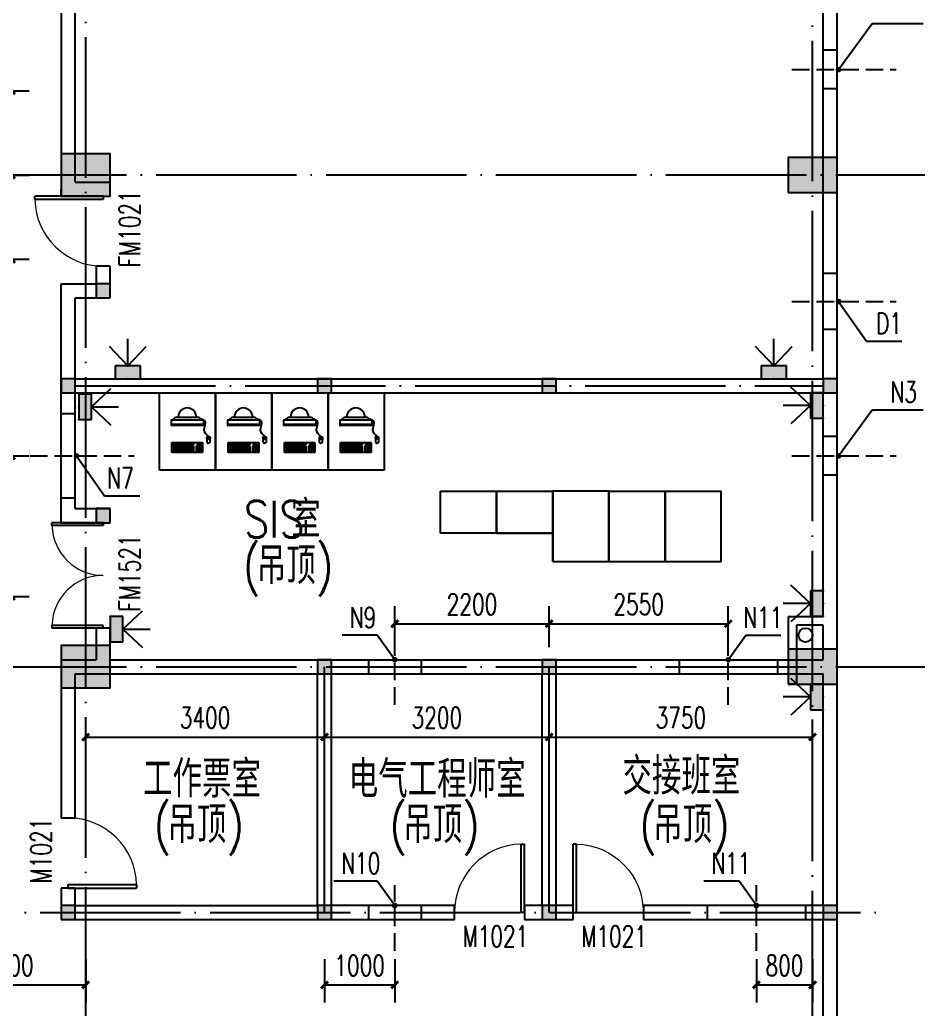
# Model space of a CAD drawing. Extents: x -93062 to 326984, y -142534 to 91021.
# Drawn here: x 37679 to 50473, y 41996 to 56082 of the extents above; entities that cross this region are included whole.
import ezdxf

# ---------------------------------------------------------------- set-up
doc = ezdxf.new("R2010")
doc.units = 0
doc.header["$LTSCALE"] = 1000
doc.header["$MEASUREMENT"] = 0
doc.linetypes.add('DASH', pattern=[0.35, 0.25, -0.1])
doc.linetypes.add('DOTE', pattern=[2.42, 2, -0.2, 0.02, -0.2])
doc.layers.get('0').update_dxf_attribs({"color": 8})
doc.layers.get('Defpoints').update_dxf_attribs({"color": 8})
for name, color, linetype in [('-人员定位', 6, 'Continuous'), ('CENTRE LINE', 8, 'DOTE'), ('COLUMN', 8, 'Continuous'), ('DOTE', 8, 'DOTE'), ('EQUIPMENT', 8, 'Continuous'), ('GROUND', 8, 'Continuous'), ('HOLE', 8, 'Continuous'), ('PUB_DIM', 8, 'Continuous'), ('PUB_HATCH', 8, 'Continuous'), ('PUB_TEXT', 8, 'Continuous'), ('TEXT', 8, 'Continuous'), ('WALL', 8, 'Continuous'), ('WINDOW', 8, 'Continuous'), ('WINDOW_TEXT', 8, 'Continuous')]:
    doc.layers.add(name, color=color, linetype=linetype)
doc.styles.add('_TCH_DIM', font='SIMPLEX', dxfattribs={"bigfont": 'GBCBIG'})
doc.styles.add('_TCH_DIM_T3', font='SIMPLEX', dxfattribs={"width": 0.705882, "bigfont": 'GBCBIG'})
doc.styles.add('_TCH_WINDOW', font='SIMPLEX', dxfattribs={"bigfont": 'GBCBIG'})
doc.styles.add('HZTXT', font='geditxt.shx', dxfattribs={"width": 0.8, "bigfont": 'hztxt1.shx'})
doc.dimstyles.new('_TCH_ARCH&&100', dxfattribs={"dimtxt": 297.5, "dimasz": 100, "dimexe": 250, "dimexo": 300, "dimgap": 126.25, "dimtad": 1, "dimdec": 0, "dimzin": 0, "dimdsep": 46, "dimtxsty": '_TCH_DIM_T3', "dimblk": 'ARCHTICK', "dimcen": 0.09, "dimazin": 2, "dimtfac": 1, "dimtdec": 0, "dimtix": 1, "dimtmove": 2, "dimatfit": 3, "dimfxl": 1, "dimtolj": 1, "dimtzin": 0, "dimarcsym": 0})

# ---------------------------------------------------------------- blocks, each defined once
blk = doc.blocks.new('_FZH')
blk.add_lwpolyline([(-0.5, -0.5), (0.5, -0.5), (0.5, 0.5), (-0.5, 0.5)], close=True)
at = {"layer": 'PUB_HATCH'}
blk.add_solid([(-0.5, -0.5), (0.5, -0.5), (-0.5, 0.5), (0.5, 0.5)], dxfattribs=at)
blk = doc.blocks.new('DSADa')
at = {"layer": 'COLUMN'}
for p, xscale, yscale, zscale, rotation in [((12750, -27500), 700.0000000001892, 599.9984741202788, 599.9984741202788, 3.632825922247011e-11), ((23100, -27500), 699.9999999997672, 499.9999999998399, 499.9999999998399, 3.811489492195883e-11), ((12750, -34500), 700.0000000001892, 599.9984741202788, 599.9984741202788, 3.632825922247011e-11), ((23100, -34500), 699.9999999997672, 499.9999999998399, 499.9999999998399, 3.811489492195883e-11)]:
    blk.add_blockref('_FZH', p, dxfattribs=dict(at, xscale=xscale, yscale=yscale, zscale=zscale, rotation=rotation))
blk = doc.blocks.new('A$C13BA4C21')
at = {"layer": 'EQUIPMENT', "ltscale": 100}
for p, q in [((-9300, 2800), (-9300, 3900)), ((-9300, 3900), (-8500, 3900)), ((-9300, 2800), (-9300, 3900)), ((-9300, 3900), (-8500, 3900)), ((-8500, 3900), (-8500, 2800)), ((-8500, 2800), (-8500, 3900)), ((-8500, 3900), (-7700, 3900)), ((-8500, 3900), (-8500, 2800)), ((-8500, 2800), (-8500, 3900)), ((-8500, 3900), (-7700, 3900)), ((-7700, 2800), (-7700, 3900)), ((-7700, 3900), (-6900, 3900)), ((-7700, 3900), (-7700, 2800)), ((-7700, 2800), (-7700, 3900)), ((-7700, 3900), (-6900, 3900)), ((-7700, 3900), (-7700, 2800)), ((-6900, 2800), (-6900, 3900)), ((-6900, 3900), (-6100, 3900)), ((-6900, 3900), (-6900, 2800)), ((-6900, 2800), (-6900, 3900)), ((-6900, 3900), (-6100, 3900)), ((-6900, 3900), (-6900, 2800)), ((-6100, 3900), (-6100, 2800)), ((-6100, 3900), (-6100, 2800)), ((-8500, 2800), (-9300, 2800)), ((-8500, 2800), (-9300, 2800)), ((-7700, 2800), (-8500, 2800)), ((-7700, 2800), (-8500, 2800)), ((-6900, 2800), (-7700, 2800)), ((-6900, 2800), (-7700, 2800)), ((-6100, 2800), (-6900, 2800)), ((-6100, 2800), (-6900, 2800))]:
    blk.add_line(p, q, dxfattribs=at)
at = {"layer": 'EQUIPMENT'}
for p, q in [((-9052, 3554), (-8755, 3554)), ((-8252, 3554), (-7955, 3554)), ((-7452, 3554), (-7155, 3554)), ((-6652, 3554), (-6355, 3554)), ((-9133, 3508), (-9133, 3440)), ((-9133, 3452), (-8674, 3452)), ((-9128, 3513), (-8679, 3513)), ((-8679, 3435), (-9128, 3435)), ((-8674, 3508), (-8674, 3440)), ((-8333, 3508), (-8333, 3440)), ((-8333, 3452), (-7874, 3452)), ((-8328, 3513), (-7879, 3513)), ((-7879, 3435), (-8328, 3435)), ((-7874, 3508), (-7874, 3440)), ((-7533, 3508), (-7533, 3440)), ((-7533, 3452), (-7074, 3452)), ((-7528, 3513), (-7079, 3513)), ((-7079, 3435), (-7528, 3435)), ((-7074, 3508), (-7074, 3440)), ((-6733, 3508), (-6733, 3440)), ((-6733, 3452), (-6274, 3452)), ((-6728, 3513), (-6279, 3513)), ((-6279, 3435), (-6728, 3435)), ((-6274, 3508), (-6274, 3440)), ((-8604, 3270), (-8604, 3279)), ((-8604, 3243), (-8604, 3253)), ((-8603, 3270), (-8603, 3279)), ((-8603, 3243), (-8603, 3253)), ((-7804, 3270), (-7804, 3279)), ((-7804, 3243), (-7804, 3253)), ((-7803, 3270), (-7803, 3279)), ((-7803, 3243), (-7803, 3253)), ((-7004, 3270), (-7004, 3279)), ((-7004, 3243), (-7004, 3253)), ((-7003, 3270), (-7003, 3279)), ((-7003, 3243), (-7003, 3253)), ((-6204, 3270), (-6204, 3279)), ((-6204, 3243), (-6204, 3253)), ((-6203, 3270), (-6203, 3279)), ((-6203, 3243), (-6203, 3253)), ((-9122, 3192), (-8687, 3192)), ((-9122, 3049), (-9122, 3192)), ((-9108, 3158), (-9108, 3176)), ((-9108, 3176), (-9085, 3176)), ((-9085, 3158), (-9108, 3158)), ((-9108, 3144), (-8815, 3144)), ((-9108, 3056), (-9108, 3144)), ((-8815, 3127), (-9108, 3127)), ((-8837, 3109), (-9108, 3109)), ((-9085, 3176), (-9085, 3158)), ((-9085, 3144), (-9085, 3056)), ((-9063, 3176), (-9063, 3158)), ((-9063, 3176), (-8815, 3176)), ((-8815, 3158), (-9063, 3158)), ((-9063, 3144), (-9063, 3056)), ((-9040, 3176), (-9040, 3158)), ((-9040, 3144), (-9040, 3056)), ((-9018, 3176), (-9018, 3158)), ((-9018, 3144), (-9018, 3056)), ((-8995, 3176), (-8995, 3158)), ((-8995, 3144), (-8995, 3073)), ((-8973, 3176), (-8973, 3158)), ((-8973, 3144), (-8973, 3073)), ((-8950, 3176), (-8950, 3158)), ((-8950, 3144), (-8950, 3073)), ((-8928, 3176), (-8928, 3158)), ((-8928, 3144), (-8928, 3073)), ((-8905, 3176), (-8905, 3158)), ((-8905, 3144), (-8905, 3056)), ((-8882, 3176), (-8882, 3158)), ((-8882, 3144), (-8882, 3056)), ((-8815, 3158), (-8870, 3158)), ((-8860, 3176), (-8860, 3158)), ((-8860, 3144), (-8860, 3056)), ((-8837, 3176), (-8837, 3158)), ((-8837, 3144), (-8837, 3109)), ((-8815, 3176), (-8815, 3158)), ((-8815, 3176), (-8815, 3158)), ((-8815, 3144), (-8815, 3056)), ((-8815, 3144), (-8815, 3056)), ((-8815, 3144), (-8815, 3056)), ((-8777, 3144), (-8687, 3144)), ((-8777, 3144), (-8777, 3056)), ((-8777, 3144), (-8687, 3144)), ((-8687, 3127), (-8777, 3127)), ((-8687, 3109), (-8777, 3109)), ((-8755, 3144), (-8755, 3056)), ((-8732, 3144), (-8732, 3056)), ((-8710, 3144), (-8710, 3056)), ((-8687, 3192), (-8687, 3049)), ((-8687, 3144), (-8687, 3056)), ((-8687, 3144), (-8687, 3056)), ((-8322, 3192), (-7887, 3192)), ((-8322, 3049), (-8322, 3192)), ((-8308, 3158), (-8308, 3176)), ((-8308, 3176), (-8285, 3176)), ((-8285, 3158), (-8308, 3158)), ((-8308, 3144), (-8015, 3144)), ((-8308, 3056), (-8308, 3144)), ((-8015, 3127), (-8308, 3127)), ((-8037, 3109), (-8308, 3109)), ((-8285, 3176), (-8285, 3158)), ((-8285, 3144), (-8285, 3056)), ((-8263, 3176), (-8263, 3158)), ((-8263, 3176), (-8015, 3176)), ((-8015, 3158), (-8263, 3158)), ((-8263, 3144), (-8263, 3056)), ((-8240, 3176), (-8240, 3158)), ((-8240, 3144), (-8240, 3056)), ((-8218, 3176), (-8218, 3158)), ((-8218, 3144), (-8218, 3056)), ((-8195, 3176), (-8195, 3158)), ((-8195, 3144), (-8195, 3073)), ((-8173, 3176), (-8173, 3158)), ((-8173, 3144), (-8173, 3073)), ((-8150, 3176), (-8150, 3158)), ((-8150, 3144), (-8150, 3073)), ((-8128, 3176), (-8128, 3158)), ((-8128, 3144), (-8128, 3073)), ((-8105, 3176), (-8105, 3158)), ((-8105, 3144), (-8105, 3056)), ((-8082, 3176), (-8082, 3158)), ((-8082, 3144), (-8082, 3056)), ((-8015, 3158), (-8070, 3158)), ((-8060, 3176), (-8060, 3158)), ((-8060, 3144), (-8060, 3056)), ((-8037, 3176), (-8037, 3158)), ((-8037, 3144), (-8037, 3109)), ((-8015, 3176), (-8015, 3158)), ((-8015, 3176), (-8015, 3158)), ((-8015, 3144), (-8015, 3056)), ((-8015, 3144), (-8015, 3056)), ((-8015, 3144), (-8015, 3056)), ((-7977, 3144), (-7887, 3144)), ((-7977, 3144), (-7977, 3056)), ((-7977, 3144), (-7887, 3144)), ((-7887, 3127), (-7977, 3127)), ((-7887, 3109), (-7977, 3109)), ((-7955, 3144), (-7955, 3056)), ((-7932, 3144), (-7932, 3056)), ((-7910, 3144), (-7910, 3056)), ((-7887, 3192), (-7887, 3049)), ((-7887, 3144), (-7887, 3056)), ((-7887, 3144), (-7887, 3056)), ((-7522, 3192), (-7087, 3192)), ((-7522, 3049), (-7522, 3192)), ((-7508, 3158), (-7508, 3176)), ((-7508, 3176), (-7485, 3176)), ((-7485, 3158), (-7508, 3158)), ((-7508, 3144), (-7215, 3144)), ((-7508, 3056), (-7508, 3144)), ((-7215, 3127), (-7508, 3127)), ((-7237, 3109), (-7508, 3109)), ((-7485, 3176), (-7485, 3158)), ((-7485, 3144), (-7485, 3056)), ((-7463, 3176), (-7463, 3158)), ((-7463, 3176), (-7215, 3176)), ((-7215, 3158), (-7463, 3158)), ((-7463, 3144), (-7463, 3056)), ((-7440, 3176), (-7440, 3158)), ((-7440, 3144), (-7440, 3056)), ((-7418, 3176), (-7418, 3158)), ((-7418, 3144), (-7418, 3056)), ((-7395, 3176), (-7395, 3158)), ((-7395, 3144), (-7395, 3073)), ((-7373, 3176), (-7373, 3158)), ((-7373, 3144), (-7373, 3073)), ((-7350, 3176), (-7350, 3158)), ((-7350, 3144), (-7350, 3073)), ((-7328, 3176), (-7328, 3158)), ((-7328, 3144), (-7328, 3073)), ((-7305, 3176), (-7305, 3158)), ((-7305, 3144), (-7305, 3056)), ((-7282, 3176), (-7282, 3158)), ((-7282, 3144), (-7282, 3056)), ((-7215, 3158), (-7270, 3158)), ((-7260, 3176), (-7260, 3158)), ((-7260, 3144), (-7260, 3056)), ((-7237, 3176), (-7237, 3158)), ((-7237, 3144), (-7237, 3109)), ((-7215, 3176), (-7215, 3158)), ((-7215, 3176), (-7215, 3158)), ((-7215, 3144), (-7215, 3056)), ((-7215, 3144), (-7215, 3056)), ((-7215, 3144), (-7215, 3056)), ((-7177, 3144), (-7087, 3144)), ((-7177, 3144), (-7177, 3056)), ((-7177, 3144), (-7087, 3144)), ((-7087, 3127), (-7177, 3127)), ((-7087, 3109), (-7177, 3109)), ((-7155, 3144), (-7155, 3056)), ((-7132, 3144), (-7132, 3056)), ((-7110, 3144), (-7110, 3056)), ((-7087, 3192), (-7087, 3049)), ((-7087, 3144), (-7087, 3056)), ((-7087, 3144), (-7087, 3056)), ((-6722, 3192), (-6287, 3192)), ((-6722, 3049), (-6722, 3192)), ((-6708, 3158), (-6708, 3176)), ((-6708, 3176), (-6685, 3176)), ((-6685, 3158), (-6708, 3158)), ((-6708, 3144), (-6415, 3144)), ((-6708, 3056), (-6708, 3144)), ((-6415, 3127), (-6708, 3127)), ((-6437, 3109), (-6708, 3109)), ((-6685, 3176), (-6685, 3158)), ((-6685, 3144), (-6685, 3056)), ((-6663, 3176), (-6663, 3158)), ((-6663, 3176), (-6415, 3176)), ((-6415, 3158), (-6663, 3158)), ((-6663, 3144), (-6663, 3056)), ((-6640, 3176), (-6640, 3158)), ((-6640, 3144), (-6640, 3056)), ((-6618, 3176), (-6618, 3158)), ((-6618, 3144), (-6618, 3056)), ((-6595, 3176), (-6595, 3158)), ((-6595, 3144), (-6595, 3073)), ((-6573, 3176), (-6573, 3158)), ((-6573, 3144), (-6573, 3073)), ((-6550, 3176), (-6550, 3158)), ((-6550, 3144), (-6550, 3073)), ((-6528, 3176), (-6528, 3158)), ((-6528, 3144), (-6528, 3073)), ((-6505, 3176), (-6505, 3158)), ((-6505, 3144), (-6505, 3056)), ((-6482, 3176), (-6482, 3158)), ((-6482, 3144), (-6482, 3056)), ((-6415, 3158), (-6470, 3158)), ((-6460, 3176), (-6460, 3158)), ((-6460, 3144), (-6460, 3056)), ((-6437, 3176), (-6437, 3158)), ((-6437, 3144), (-6437, 3109)), ((-6415, 3176), (-6415, 3158)), ((-6415, 3176), (-6415, 3158)), ((-6415, 3144), (-6415, 3056)), ((-6415, 3144), (-6415, 3056)), ((-6415, 3144), (-6415, 3056)), ((-6377, 3144), (-6287, 3144)), ((-6377, 3144), (-6377, 3056)), ((-6377, 3144), (-6287, 3144)), ((-6287, 3127), (-6377, 3127)), ((-6287, 3109), (-6377, 3109)), ((-6355, 3144), (-6355, 3056)), ((-6332, 3144), (-6332, 3056)), ((-6310, 3144), (-6310, 3056)), ((-6287, 3192), (-6287, 3049)), ((-6287, 3144), (-6287, 3056)), ((-6287, 3144), (-6287, 3056)), ((-8687, 3049), (-9122, 3049)), ((-8815, 3091), (-9108, 3091)), ((-8815, 3073), (-9108, 3073)), ((-8815, 3056), (-9108, 3056)), ((-8837, 3091), (-8837, 3056)), ((-8687, 3091), (-8777, 3091)), ((-8687, 3073), (-8777, 3073)), ((-8687, 3056), (-8777, 3056)), ((-7887, 3049), (-8322, 3049)), ((-8015, 3091), (-8308, 3091)), ((-8015, 3073), (-8308, 3073)), ((-8015, 3056), (-8308, 3056)), ((-8037, 3091), (-8037, 3056)), ((-7887, 3091), (-7977, 3091)), ((-7887, 3073), (-7977, 3073)), ((-7887, 3056), (-7977, 3056)), ((-7087, 3049), (-7522, 3049)), ((-7215, 3091), (-7508, 3091)), ((-7215, 3073), (-7508, 3073)), ((-7215, 3056), (-7508, 3056)), ((-7237, 3091), (-7237, 3056)), ((-7087, 3091), (-7177, 3091)), ((-7087, 3073), (-7177, 3073)), ((-7087, 3056), (-7177, 3056)), ((-6287, 3049), (-6722, 3049)), ((-6415, 3091), (-6708, 3091)), ((-6415, 3073), (-6708, 3073)), ((-6415, 3056), (-6708, 3056)), ((-6437, 3091), (-6437, 3056)), ((-6287, 3091), (-6377, 3091)), ((-6287, 3073), (-6377, 3073)), ((-6287, 3056), (-6377, 3056)), ((-5300, 1900), (-5300, 2500)), ((-5300, 2500), (-4500, 2500)), ((-4500, 2500), (-4500, 1900)), ((-4500, 1900), (-4500, 2500)), ((-4500, 2500), (-3700, 2500)), ((-2900, 2500), (-3700, 2500)), ((-3700, 2500), (-3700, 1500)), ((-3700, 1500), (-3700, 2500)), ((-3700, 2500), (-3700, 1900)), ((-2900, 2500), (-2900, 1500)), ((-2900, 1500), (-2900, 2500)), ((-2900, 1500), (-2900, 2500)), ((-2900, 2500), (-1300, 2500)), ((-2100, 2500), (-2100, 1500)), ((-2100, 1500), (-2100, 2500)), ((-2100, 1500), (-2100, 2500)), ((-1300, 1500), (-1300, 2500)), ((-4500, 1900), (-5300, 1900)), ((-4500, 1900), (-3700, 1900)), ((-3700, 1900), (-4500, 1900)), ((-3700, 1500), (-2900, 1500)), ((-2900, 1500), (-2100, 1500)), ((-2100, 1500), (-1300, 1500))]:
    blk.add_line(p, q, dxfattribs=at)
for centre in [(-8757, 3166), (-8729, 3166), (-8701, 3166), (-7957, 3166), (-7929, 3166), (-7901, 3166), (-7157, 3166), (-7129, 3166), (-7101, 3166), (-6357, 3166), (-6329, 3166), (-6301, 3166)]:
    blk.add_circle(centre, 3.1, dxfattribs=at)
for centre, radius, start, end in [((-8904, 3554), 129, 0.0037, 180.0037), ((-8104, 3554), 129, 0.0037, 180.0037), ((-7304, 3554), 129, 0.0037, 180.0037), ((-6504, 3554), 129, 0.0037, 180.0037), ((-9043, 3489), 65.7, 98.0752, 158.8803), ((-8764, 3489), 65.7, 21.1197, 81.9248), ((-8243, 3489), 65.7, 98.0752, 158.8803), ((-7964, 3489), 65.7, 21.1197, 81.9248), ((-7443, 3489), 65.7, 98.0752, 158.8803), ((-7164, 3489), 65.7, 21.1197, 81.9248), ((-6643, 3489), 65.7, 98.0752, 158.8803), ((-6364, 3489), 65.7, 21.1197, 81.9248), ((-9128, 3508), 5, 90, 180), ((-9128, 3440), 5, 180, 270.0037), ((-8679, 3508), 5, 0, 90), ((-8679, 3440), 5, 270.0037, 0), ((-8328, 3508), 5, 90, 180), ((-8328, 3440), 5, 180, 270.0037), ((-7879, 3508), 5, 0, 90), ((-7879, 3440), 5, 270.0037, 0), ((-7528, 3508), 5, 90, 180), ((-7528, 3440), 5, 180, 270.0037), ((-7079, 3508), 5, 0, 90), ((-7079, 3440), 5, 270.0037, 0), ((-6728, 3508), 5, 90, 180), ((-6728, 3440), 5, 180, 270.0037), ((-6279, 3508), 5, 0, 90), ((-6279, 3440), 5, 270.0037, 0)]:
    blk.add_arc(centre, radius, start, end, dxfattribs=at)
for centre, major_axis in [((-8604, 3262), (0, 8.48)), ((-8604, 3262), (0, 3.81)), ((-7804, 3262), (0, 8.48)), ((-7804, 3262), (0, 3.81)), ((-7004, 3262), (0, 8.48)), ((-7004, 3262), (0, 3.81)), ((-6204, 3262), (0, 8.48)), ((-6204, 3262), (0, 3.81))]:
    blk.add_ellipse(centre, major_axis=major_axis, ratio=0.331977, dxfattribs=at)
for points in [[(-8604, 3279), (-8663, 3369), (-8648, 3495), (-8709, 3524)], [(-7804, 3279), (-7863, 3369), (-7848, 3495), (-7909, 3524)], [(-7004, 3279), (-7063, 3369), (-7048, 3495), (-7109, 3524)], [(-6204, 3279), (-6263, 3369), (-6248, 3495), (-6309, 3524)], [(-8604, 3279), (-8622, 3273), (-8628, 3256), (-8624, 3230), (-8626, 3216), (-8624, 3198), (-8614, 3184), (-8604, 3181)], [(-8628, 3255), (-8616, 3247), (-8604, 3243)], [(-8628, 3252), (-8616, 3245), (-8604, 3241)], [(-8604, 3279), (-8585, 3273), (-8579, 3256), (-8583, 3230), (-8582, 3216), (-8583, 3198), (-8593, 3184), (-8604, 3181)], [(-8579, 3252), (-8592, 3245), (-8604, 3241)], [(-8579, 3255), (-8592, 3247), (-8603, 3243)], [(-7804, 3279), (-7822, 3273), (-7828, 3256), (-7824, 3230), (-7826, 3216), (-7824, 3198), (-7814, 3184), (-7804, 3181)], [(-7828, 3255), (-7816, 3247), (-7804, 3243)], [(-7828, 3252), (-7816, 3245), (-7804, 3241)], [(-7804, 3279), (-7785, 3273), (-7779, 3256), (-7783, 3230), (-7782, 3216), (-7783, 3198), (-7793, 3184), (-7804, 3181)], [(-7779, 3252), (-7792, 3245), (-7804, 3241)], [(-7779, 3255), (-7792, 3247), (-7803, 3243)], [(-7004, 3279), (-7022, 3273), (-7028, 3256), (-7024, 3230), (-7026, 3216), (-7024, 3198), (-7014, 3184), (-7004, 3181)], [(-7028, 3255), (-7016, 3247), (-7004, 3243)], [(-7028, 3252), (-7016, 3245), (-7004, 3241)], [(-7004, 3279), (-6985, 3273), (-6979, 3256), (-6983, 3230), (-6982, 3216), (-6983, 3198), (-6993, 3184), (-7004, 3181)], [(-6979, 3252), (-6992, 3245), (-7004, 3241)], [(-6979, 3255), (-6992, 3247), (-7003, 3243)], [(-6204, 3279), (-6222, 3273), (-6228, 3256), (-6224, 3230), (-6226, 3216), (-6224, 3198), (-6214, 3184), (-6204, 3181)], [(-6228, 3255), (-6216, 3247), (-6204, 3243)], [(-6228, 3252), (-6216, 3245), (-6204, 3241)], [(-6204, 3279), (-6185, 3273), (-6179, 3256), (-6183, 3230), (-6182, 3216), (-6183, 3198), (-6193, 3184), (-6204, 3181)], [(-6179, 3252), (-6192, 3245), (-6204, 3241)], [(-6179, 3255), (-6192, 3247), (-6203, 3243)]]:
    blk.add_spline(points, degree=3, dxfattribs=at)
blk = doc.blocks.new('A$C2CBA13EF')
at = {"layer": 'GROUND'}
blk.add_circle((23000, 450), 100, dxfattribs=at)
blk = doc.blocks.new('_ArchTick')
at = {"color": 0, "linetype": 'ByBlock', "const_width": 0.4}
blk.add_lwpolyline([(-0.5, -0.5), (0.5, 0.5)], dxfattribs=at)
blk = doc.blocks.new('*D398')
at = {"layer": 'Defpoints', "color": 0, "transparency": 16777216}
for p in [(48168, 43010), (48968, 43010), (48968, 42342)]:
    blk.add_point(p, dxfattribs=at)
at = {"layer": 'HOLE', "color": 0, "lineweight": -2, "transparency": 16777216}
for p, q in [((48168, 42710), (48168, 42092)), ((48968, 42710), (48968, 42092)), ((48168, 42342), (48968, 42342))]:
    blk.add_line(p, q, dxfattribs=at)
at = {"layer": 'HOLE', "color": 0, "lineweight": -2, "transparency": 16777216, "xscale": 100, "yscale": 100, "zscale": 100, "rotation": 180}
blk.add_blockref('_ArchTick', (48168, 42342), dxfattribs=at)
at = {"layer": 'HOLE', "color": 0, "lineweight": -2, "transparency": 16777216, "xscale": 100, "yscale": 100, "zscale": 100}
blk.add_blockref('_ArchTick', (48968, 42342), dxfattribs=at)
at = {"layer": 'HOLE', "color": 0, "transparency": 16777216, "insert": (48568, 42618), "char_height": 297.5, "attachment_point": 5, "style": '_TCH_DIM_T3'}
blk.add_mtext('\\A1;800', dxfattribs=at)
blk = doc.blocks.new('*D399')
at = {"layer": 'Defpoints', "color": 0, "transparency": 16777216}
for p in [(42018, 43010), (43018, 43010), (43018, 42342)]:
    blk.add_point(p, dxfattribs=at)
at = {"layer": 'HOLE', "color": 0, "lineweight": -2, "transparency": 16777216}
for p, q in [((42018, 42710), (42018, 42092)), ((43018, 42710), (43018, 42092)), ((42018, 42342), (43018, 42342))]:
    blk.add_line(p, q, dxfattribs=at)
at = {"layer": 'HOLE', "color": 0, "lineweight": -2, "transparency": 16777216, "xscale": 100, "yscale": 100, "zscale": 100, "rotation": 180}
blk.add_blockref('_ArchTick', (42018, 42342), dxfattribs=at)
at = {"layer": 'HOLE', "color": 0, "lineweight": -2, "transparency": 16777216, "xscale": 100, "yscale": 100, "zscale": 100}
blk.add_blockref('_ArchTick', (43018, 42342), dxfattribs=at)
at = {"layer": 'HOLE', "color": 0, "transparency": 16777216, "insert": (42518, 42618), "char_height": 297.5, "attachment_point": 5, "style": '_TCH_DIM_T3'}
blk.add_mtext('\\A1;1000', dxfattribs=at)
blk = doc.blocks.new('*D400')
at = {"layer": 'Defpoints', "color": 0, "transparency": 16777216}
for p in [(45218, 47484), (43018, 46849), (45218, 46849)]:
    blk.add_point(p, dxfattribs=at)
at = {"layer": 'HOLE', "color": 0, "lineweight": -2, "transparency": 16777216}
for p, q in [((43018, 47149), (43018, 47734)), ((45218, 47149), (45218, 47734)), ((43018, 47484), (45218, 47484))]:
    blk.add_line(p, q, dxfattribs=at)
at = {"layer": 'HOLE', "color": 0, "lineweight": -2, "transparency": 16777216, "xscale": 100, "yscale": 100, "zscale": 100, "rotation": 180}
blk.add_blockref('_ArchTick', (43018, 47484), dxfattribs=at)
at = {"layer": 'HOLE', "color": 0, "lineweight": -2, "transparency": 16777216, "xscale": 100, "yscale": 100, "zscale": 100}
blk.add_blockref('_ArchTick', (45218, 47484), dxfattribs=at)
at = {"layer": 'HOLE', "color": 0, "transparency": 16777216, "insert": (44118, 47760), "char_height": 297.5, "attachment_point": 5, "style": '_TCH_DIM_T3'}
blk.add_mtext('\\A1;2200', dxfattribs=at)
blk = doc.blocks.new('*D401')
at = {"layer": 'Defpoints', "color": 0, "transparency": 16777216}
for p in [(47768, 47484), (45218, 46849), (47768, 46849)]:
    blk.add_point(p, dxfattribs=at)
at = {"layer": 'HOLE', "color": 0, "lineweight": -2, "transparency": 16777216}
for p, q in [((45218, 47149), (45218, 47734)), ((47768, 47149), (47768, 47734)), ((45218, 47484), (47768, 47484))]:
    blk.add_line(p, q, dxfattribs=at)
at = {"layer": 'HOLE', "color": 0, "lineweight": -2, "transparency": 16777216, "xscale": 100, "yscale": 100, "zscale": 100, "rotation": 180}
blk.add_blockref('_ArchTick', (45218, 47484), dxfattribs=at)
at = {"layer": 'HOLE', "color": 0, "lineweight": -2, "transparency": 16777216, "xscale": 100, "yscale": 100, "zscale": 100}
blk.add_blockref('_ArchTick', (47768, 47484), dxfattribs=at)
at = {"layer": 'HOLE', "color": 0, "transparency": 16777216, "insert": (46493, 47760), "char_height": 297.5, "attachment_point": 5, "style": '_TCH_DIM_T3'}
blk.add_mtext('\\A1;2550', dxfattribs=at)
blk = doc.blocks.new('*D416')
at = {"layer": 'Defpoints', "color": 0, "transparency": 16777216}
for p in [(36722, 55072), (37561, 55072), (36722, 53872)]:
    blk.add_point(p, dxfattribs=at)
at = {"layer": 'HOLE', "color": 0, "lineweight": -2, "transparency": 16777216}
for p, q in [((37022, 55072), (37811, 55072)), ((37561, 53872), (37561, 55072)), ((37022, 53872), (37811, 53872))]:
    blk.add_line(p, q, dxfattribs=at)
at = {"layer": 'HOLE', "color": 0, "lineweight": -2, "transparency": 16777216, "xscale": 100, "yscale": 100, "zscale": 100}
for p, rotation in [((37561, 55072), 90), ((37561, 53872), 270)]:
    blk.add_blockref('_ArchTick', p, dxfattribs=dict(at, rotation=rotation))
at = {"layer": 'HOLE', "color": 0, "transparency": 16777216, "insert": (37286, 54472), "char_height": 297.5, "attachment_point": 5, "rotation": 90, "style": '_TCH_DIM_T3'}
blk.add_mtext('\\A1;1200', dxfattribs=at)
blk = doc.blocks.new('*D417')
at = {"layer": 'Defpoints', "color": 0, "transparency": 16777216}
for p in [(36722, 53872), (37561, 53872), (36722, 52672)]:
    blk.add_point(p, dxfattribs=at)
at = {"layer": 'HOLE', "color": 0, "lineweight": -2, "transparency": 16777216}
for p, q in [((37022, 53872), (37811, 53872)), ((37561, 52672), (37561, 53872)), ((37022, 52672), (37811, 52672))]:
    blk.add_line(p, q, dxfattribs=at)
at = {"layer": 'HOLE', "color": 0, "lineweight": -2, "transparency": 16777216, "xscale": 100, "yscale": 100, "zscale": 100}
for p, rotation in [((37561, 53872), 90), ((37561, 52672), 270)]:
    blk.add_blockref('_ArchTick', p, dxfattribs=dict(at, rotation=rotation))
at = {"layer": 'HOLE', "color": 0, "transparency": 16777216, "insert": (37286, 53272), "char_height": 297.5, "attachment_point": 5, "rotation": 90, "style": '_TCH_DIM_T3'}
blk.add_mtext('\\A1;1200', dxfattribs=at)
blk = doc.blocks.new('*D418')
at = {"layer": 'Defpoints', "color": 0, "transparency": 16777216}
for p in [(36722, 52672), (37561, 52672), (36722, 49872)]:
    blk.add_point(p, dxfattribs=at)
at = {"layer": 'HOLE', "color": 0, "lineweight": -2, "transparency": 16777216}
for p, q in [((37022, 52672), (37811, 52672)), ((37561, 49872), (37561, 52672)), ((37022, 49872), (37811, 49872))]:
    blk.add_line(p, q, dxfattribs=at)
at = {"layer": 'HOLE', "color": 0, "lineweight": -2, "transparency": 16777216, "xscale": 100, "yscale": 100, "zscale": 100}
for p, rotation in [((37561, 52672), 90), ((37561, 49872), 270)]:
    blk.add_blockref('_ArchTick', p, dxfattribs=dict(at, rotation=rotation))
at = {"layer": 'HOLE', "color": 0, "transparency": 16777216, "insert": (37286, 51272), "char_height": 297.5, "attachment_point": 5, "rotation": 90, "style": '_TCH_DIM_T3'}
blk.add_mtext('\\A1;2800', dxfattribs=at)
blk = doc.blocks.new('*D419')
at = {"layer": 'Defpoints', "color": 0, "transparency": 16777216}
for p in [(36722, 49872), (37561, 49872), (36722, 47872)]:
    blk.add_point(p, dxfattribs=at)
at = {"layer": 'HOLE', "color": 0, "lineweight": -2, "transparency": 16777216}
for p, q in [((37022, 49872), (37811, 49872)), ((37561, 47872), (37561, 49872)), ((37022, 47872), (37811, 47872))]:
    blk.add_line(p, q, dxfattribs=at)
at = {"layer": 'HOLE', "color": 0, "lineweight": -2, "transparency": 16777216, "xscale": 100, "yscale": 100, "zscale": 100}
for p, rotation in [((37561, 49872), 90), ((37561, 47872), 270)]:
    blk.add_blockref('_ArchTick', p, dxfattribs=dict(at, rotation=rotation))
at = {"layer": 'HOLE', "color": 0, "transparency": 16777216, "insert": (37286, 48872), "char_height": 297.5, "attachment_point": 5, "rotation": 90, "style": '_TCH_DIM_T3'}
blk.add_mtext('\\A1;2000', dxfattribs=at)
blk = doc.blocks.new('*D1361')
at = {"layer": 'Defpoints', "color": 0, "transparency": 16777216}
for p in [(36418, 43010), (38618, 43010), (38618, 42342)]:
    blk.add_point(p, dxfattribs=at)
at = {"layer": 'PUB_DIM', "color": 0, "lineweight": -2, "transparency": 16777216}
for p, q in [((36418, 42710), (36418, 42092)), ((38618, 42710), (38618, 42092)), ((36418, 42342), (38618, 42342))]:
    blk.add_line(p, q, dxfattribs=at)
at = {"layer": 'PUB_DIM', "color": 0, "lineweight": -2, "transparency": 16777216, "xscale": 100, "yscale": 100, "zscale": 100, "rotation": 180}
blk.add_blockref('_ArchTick', (36418, 42342), dxfattribs=at)
at = {"layer": 'PUB_DIM', "color": 0, "lineweight": -2, "transparency": 16777216, "xscale": 100, "yscale": 100, "zscale": 100}
blk.add_blockref('_ArchTick', (38618, 42342), dxfattribs=at)
at = {"layer": 'PUB_DIM', "color": 0, "transparency": 16777216, "insert": (37518, 42618), "char_height": 297.5, "attachment_point": 5, "style": '_TCH_DIM_T3'}
blk.add_mtext('\\A1;2200', dxfattribs=at)
blk = doc.blocks.new('*D1489')
at = {"layer": 'Defpoints', "color": 0, "transparency": 16777216}
for p in [(42018, 45870), (38618, 44931), (42018, 44931)]:
    blk.add_point(p, dxfattribs=at)
at = {"layer": 'PUB_DIM', "color": 0, "lineweight": -2, "transparency": 16777216}
for p, q in [((38618, 45231), (38618, 46120)), ((42018, 45231), (42018, 46120)), ((38618, 45870), (42018, 45870))]:
    blk.add_line(p, q, dxfattribs=at)
at = {"layer": 'PUB_DIM', "color": 0, "lineweight": -2, "transparency": 16777216, "xscale": 100, "yscale": 100, "zscale": 100, "rotation": 180}
blk.add_blockref('_ArchTick', (38618, 45870), dxfattribs=at)
at = {"layer": 'PUB_DIM', "color": 0, "lineweight": -2, "transparency": 16777216, "xscale": 100, "yscale": 100, "zscale": 100}
blk.add_blockref('_ArchTick', (42018, 45870), dxfattribs=at)
at = {"layer": 'PUB_DIM', "color": 0, "transparency": 16777216, "insert": (40318, 46145), "char_height": 297.5, "attachment_point": 5, "style": '_TCH_DIM_T3'}
blk.add_mtext('\\A1;3400', dxfattribs=at)
blk = doc.blocks.new('*D1490')
at = {"layer": 'Defpoints', "color": 0, "transparency": 16777216}
for p in [(45218, 45870), (42018, 44931), (45218, 44931)]:
    blk.add_point(p, dxfattribs=at)
at = {"layer": 'PUB_DIM', "color": 0, "lineweight": -2, "transparency": 16777216}
for p, q in [((42018, 45231), (42018, 46120)), ((45218, 45231), (45218, 46120)), ((42018, 45870), (45218, 45870))]:
    blk.add_line(p, q, dxfattribs=at)
at = {"layer": 'PUB_DIM', "color": 0, "lineweight": -2, "transparency": 16777216, "xscale": 100, "yscale": 100, "zscale": 100, "rotation": 180}
blk.add_blockref('_ArchTick', (42018, 45870), dxfattribs=at)
at = {"layer": 'PUB_DIM', "color": 0, "lineweight": -2, "transparency": 16777216, "xscale": 100, "yscale": 100, "zscale": 100}
blk.add_blockref('_ArchTick', (45218, 45870), dxfattribs=at)
at = {"layer": 'PUB_DIM', "color": 0, "transparency": 16777216, "insert": (43618, 46145), "char_height": 297.5, "attachment_point": 5, "style": '_TCH_DIM_T3'}
blk.add_mtext('\\A1;3200', dxfattribs=at)
blk = doc.blocks.new('*D1491')
at = {"layer": 'Defpoints', "color": 0, "transparency": 16777216}
for p in [(48968, 45870), (45218, 44931), (48968, 44931)]:
    blk.add_point(p, dxfattribs=at)
at = {"layer": 'PUB_DIM', "color": 0, "lineweight": -2, "transparency": 16777216}
for p, q in [((45218, 45231), (45218, 46120)), ((48968, 45231), (48968, 46120)), ((45218, 45870), (48968, 45870))]:
    blk.add_line(p, q, dxfattribs=at)
at = {"layer": 'PUB_DIM', "color": 0, "lineweight": -2, "transparency": 16777216, "xscale": 100, "yscale": 100, "zscale": 100, "rotation": 180}
blk.add_blockref('_ArchTick', (45218, 45870), dxfattribs=at)
at = {"layer": 'PUB_DIM', "color": 0, "lineweight": -2, "transparency": 16777216, "xscale": 100, "yscale": 100, "zscale": 100}
blk.add_blockref('_ArchTick', (48968, 45870), dxfattribs=at)
at = {"layer": 'PUB_DIM', "color": 0, "transparency": 16777216, "insert": (47093, 46145), "char_height": 297.5, "attachment_point": 5, "style": '_TCH_DIM_T3'}
blk.add_mtext('\\A1;3750', dxfattribs=at)
blk = doc.blocks.new('$DorLib2D$00000002')
for p, q in [((-0.5, 0), (-0.5, 0.4875)), ((-0.475, 0.4875), (-0.5, 0.4875)), ((-0.475, 0), (-0.475, 0.4875)), ((0.475, 0), (0.475, 0.4875)), ((0.475, 0.4875), (0.5, 0.4875)), ((0.5, 0), (0.5, 0.4875)), ((-0.5, 0), (-0.475, 0)), ((0.5, 0), (0.475, 0))]:
    blk.add_line(p, q)
at = {"lineweight": 13}
for centre, start, end in [((-0.4875, 0), 0, 88.53072), ((0.4875, 0), 91.46928, 180)]:
    blk.add_arc(centre, 0.4875, start, end, dxfattribs=at)
blk = doc.blocks.new('$DorLib2D$00000001')
for p, q in [((0.45, 0.975), (0.5, 0.975)), ((0.45, 0), (0.45, 0.975)), ((0.5, 0), (0.5, 0.975)), ((0.5, 0), (0.45, 0))]:
    blk.add_line(p, q)
at = {"lineweight": 13}
blk.add_arc((0.475, 0), 0.975, 91.4693, 180, dxfattribs=at)
blk = doc.blocks.new('定位基站')
at = {"layer": '-人员定位', "ltscale": 0.01}
h = blk.add_hatch(color=256, dxfattribs=at)
h.dxf.hatch_style = 1
h.paths.add_polyline_path([(406524, 477798), (406524, 477617), (406162, 477617), (406162, 477798)])
at = {"layer": '-人员定位', "color": 6}
for p, q in [((406343, 477798), (406082, 478077)), ((406343, 477798), (406343, 478186)), ((406343, 477798), (406604, 478077)), ((406343, 477995), (406343, 477995)), ((406162, 477798), (406524, 477798)), ((406162, 477617), (406162, 477798)), ((406524, 477798), (406524, 477617)), ((406524, 477617), (406162, 477617))]:
    blk.add_line(p, q, dxfattribs=at)
for p in [(406343, 477798), (406162, 477617), (406343, 477617), (406524, 477617)]:
    blk.add_point(p, dxfattribs=at)

msp = doc.modelspace()

# ---------------------------------------------------------------- hatches: boundary and pattern name
at = {"layer": 'PUB_HATCH'}
for points in [[(38768.4, 52322.1), (38768.4, 52122.1), (38968.4, 52122.1), (38968.4, 52322.1)], [(38268.4, 50772.1), (38468.4, 50772.1), (38468.4, 50972.1), (38268.4, 50972.1)], [(41918.4, 50972.1), (41918.4, 50772.1), (42118.4, 50772.1), (42118.4, 50972.1)], [(45118.4, 50972.1), (45118.4, 50772.1), (45318.4, 50772.1), (45318.4, 50972.1)], [(49118.4, 50772.1), (49318.4, 50772.1), (49318.4, 50972.1), (49118.4, 50972.1)], [(38768.4, 49122.1), (38768.4, 48922.1), (38968.4, 48922.1), (38968.4, 49122.1)], [(41918.4, 46972.1), (41918.4, 46772.1), (42118.4, 46772.1), (42118.4, 46972.1)], [(45118.4, 46972.1), (45118.4, 46772.1), (45318.4, 46772.1), (45318.4, 46972.1)], [(38268.4, 43472.1), (38268.4, 43272.1), (38468.4, 43272.1), (38468.4, 43472.1)], [(41918.4, 43472.1), (41918.4, 43272.1), (42118.4, 43272.1), (42118.4, 43472.1)], [(45118.4, 43472.1), (45118.4, 43272.1), (45318.4, 43272.1), (45318.4, 43472.1)], [(49118.4, 43472.1), (49118.4, 43272.1), (49318.4, 43272.1), (49318.4, 43472.1)]]:
    msp.add_hatch(color=256, dxfattribs=at).paths.add_polyline_path(points)

# ---------------------------------------------------------------- linework, layer by layer
at = {"layer": 'CENTRE LINE'}
for p, q in [((38468.4, 50872.1), (49118.4, 50872.1)), ((25868.4, 43372.1), (49954.5, 43372.1))]:
    msp.add_line(p, q, dxfattribs=at)
for points in [[(42018.4, 43372.1), (42018.4, 46872.1)], [(45218.4, 43372.1), (45218.4, 46872.1)]]:
    msp.add_lwpolyline(points, dxfattribs=at)
at = {"layer": 'COLUMN'}
for p, q in [((38768.4, 52322.1), (38768.4, 52122.1)), ((38968.4, 52322.1), (38768.4, 52322.1)), ((38968.4, 52122.1), (38968.4, 52322.1)), ((38768.4, 52122.1), (38968.4, 52122.1)), ((38468.4, 50972.1), (38268.4, 50972.1)), ((38268.4, 50972.1), (38268.4, 50772.1)), ((38468.4, 50772.1), (38468.4, 50972.1)), ((41918.4, 50972.1), (41918.4, 50772.1)), ((42118.4, 50972.1), (41918.4, 50972.1)), ((42118.4, 50772.1), (42118.4, 50972.1)), ((45118.4, 50972.1), (45118.4, 50772.1)), ((45318.4, 50972.1), (45118.4, 50972.1)), ((45318.4, 50772.1), (45318.4, 50972.1)), ((49318.4, 50972.1), (49118.4, 50972.1)), ((49118.4, 50972.1), (49118.4, 50772.1)), ((49318.4, 50772.1), (49318.4, 50972.1)), ((38268.4, 50772.1), (38468.4, 50772.1)), ((41918.4, 50772.1), (42118.4, 50772.1)), ((45118.4, 50772.1), (45318.4, 50772.1)), ((49118.4, 50772.1), (49318.4, 50772.1)), ((38768.4, 49122.1), (38768.4, 48922.1)), ((38968.4, 49122.1), (38768.4, 49122.1)), ((38968.4, 48922.1), (38968.4, 49122.1)), ((38768.4, 48922.1), (38968.4, 48922.1)), ((41918.4, 46972.1), (41918.4, 46772.1)), ((42118.4, 46972.1), (41918.4, 46972.1)), ((42118.4, 46772.1), (42118.4, 46972.1)), ((45118.4, 46972.1), (45118.4, 46772.1)), ((45318.4, 46972.1), (45118.4, 46972.1)), ((45318.4, 46772.1), (45318.4, 46972.1)), ((41918.4, 46772.1), (42118.4, 46772.1)), ((45118.4, 46772.1), (45318.4, 46772.1)), ((38268.4, 43472.1), (38268.4, 43272.1)), ((38468.4, 43472.1), (38268.4, 43472.1)), ((38468.4, 43272.1), (38468.4, 43472.1)), ((41918.4, 43472.1), (41918.4, 43272.1)), ((42118.4, 43472.1), (41918.4, 43472.1)), ((42118.4, 43272.1), (42118.4, 43472.1)), ((45118.4, 43472.1), (45118.4, 43272.1)), ((45318.4, 43472.1), (45118.4, 43472.1)), ((45318.4, 43272.1), (45318.4, 43472.1)), ((49118.4, 43472.1), (49118.4, 43272.1)), ((49318.4, 43472.1), (49118.4, 43472.1)), ((49318.4, 43272.1), (49318.4, 43472.1)), ((38268.4, 43272.1), (38468.4, 43272.1)), ((41918.4, 43272.1), (42118.4, 43272.1)), ((45118.4, 43272.1), (45318.4, 43272.1)), ((49118.4, 43272.1), (49318.4, 43272.1))]:
    msp.add_line(p, q, dxfattribs=at)
at = {"layer": 'DOTE'}
for p, q in [((22679.9, 53872.1), (51585.9, 53872.1)), ((22679.9, 46872.1), (51585.9, 46872.1))]:
    msp.add_line(p, q, dxfattribs=at)
for points in [[(38618.4, 22372.1), (38618.4, 86156)], [(48968.4, 22322.1), (48968.4, 86156)]]:
    msp.add_lwpolyline(points, dxfattribs=at)
at = {"layer": 'HOLE'}
for p, q in [((49338.4, 55372.1), (49818.2, 56029.1)), ((49818.2, 56029.1), (50540.7, 56029.1)), ((49318.4, 55647.1), (49118.4, 55647.1)), ((49318.4, 55097.1), (49118.4, 55097.1)), ((49318.4, 52472.1), (49118.4, 52472.1)), ((49338.4, 52072.1), (49737.5, 51505.5)), ((49318.4, 51672.1), (49118.4, 51672.1)), ((49737.5, 51505.5), (50237, 51505.5)), ((38468.4, 50472.1), (38268.4, 50472.1)), ((49338.4, 49872.1), (49818.2, 50529.1)), ((49818.2, 50529.1), (50540.7, 50529.1)), ((49318.4, 50147.1), (49118.4, 50147.1)), ((38488.4, 49872.1), (38887.5, 49305.5)), ((49318.4, 49597.1), (49118.4, 49597.1)), ((38887.5, 49305.5), (39387, 49305.5)), ((38468.4, 49272.1), (38268.4, 49272.1)), ((42770.6, 47319), (42271.1, 47319)), ((43018.4, 46972.1), (42770.6, 47319)), ((47768.4, 46972.1), (48016.2, 47319)), ((48016.2, 47319), (48515.7, 47319)), ((42643.4, 46972.1), (42643.4, 46772.1)), ((43393.4, 46972.1), (43393.4, 46772.1)), ((47068.4, 46972.1), (47068.4, 46772.1)), ((48468.4, 46972.1), (48468.4, 46772.1)), ((42770.6, 43819), (42150.3, 43819)), ((43018.4, 43472.1), (42770.6, 43819)), ((47920.6, 43819), (47421.1, 43819)), ((48168.4, 43472.1), (47920.6, 43819)), ((42643.4, 43472.1), (42643.4, 43272.1)), ((43393.4, 43472.1), (43393.4, 43272.1)), ((47468.4, 43472.1), (47468.4, 43272.1)), ((48868.4, 43472.1), (48868.4, 43272.1))]:
    msp.add_line(p, q, dxfattribs=at)
at = {"layer": 'HOLE', "linetype": 'DASH'}
for p, q in [((48675.2, 55372.1), (50158.2, 55372.1)), ((48675.2, 52072.1), (50158.2, 52072.1)), ((37825.2, 49872.1), (39308.2, 49872.1)), ((48675.2, 49872.1), (50158.2, 49872.1)), ((43018.4, 46328.8), (43018.4, 47261)), ((47768.4, 46328.8), (47768.4, 47261)), ((43018.4, 42828.8), (43018.4, 43761)), ((48168.4, 42828.8), (48168.4, 43761))]:
    msp.add_line(p, q, dxfattribs=at)
at = {"layer": 'HOLE', "const_width": 40}
for points in [[(49326.6, 55355.9, 1), (49350.2, 55388.2, 1)], [(49326.9, 52088.4, 1), (49349.9, 52055.7, 1)], [(38476.9, 49888.4, 1), (38499.9, 49855.7, 1)], [(49326.6, 49855.9, 1), (49350.2, 49888.2, 1)], [(43030, 46955.8, 1), (43006.8, 46988.3, 1)], [(47756.8, 46955.8, 1), (47780, 46988.3, 1)], [(43030, 43455.8, 1), (43006.8, 43488.3, 1)], [(48180, 43455.8, 1), (48156.8, 43488.3, 1)]]:
    msp.add_lwpolyline(points, format="xyb", close=True, dxfattribs=at)
at = {"layer": 'WALL'}
for p, q in [((38268.4, 60672.1), (38268.4, 53672.1)), ((38468.4, 53772.1), (38468.4, 60672.1)), ((49118.4, 50972.1), (49118.4, 59662.1)), ((49318.4, 50872.1), (49318.4, 59722.1)), ((38268.4, 53572.1), (38268.4, 53672.1)), ((38468.4, 53772.1), (38968.4, 53772.1)), ((38968.4, 53572.1), (38968.4, 53772.1)), ((38268.4, 53572.1), (38468.4, 53572.1)), ((38468.4, 53572.1), (38468.4, 53572.1)), ((38468.4, 53572.1), (38768.4, 53572.1)), ((38768.4, 53572.1), (38968.4, 53572.1)), ((38968.4, 52572.1), (38768.4, 52572.1)), ((38768.4, 52572.1), (38768.4, 52322.1)), ((38968.4, 52122.1), (38968.4, 52572.1)), ((38268.4, 52322.1), (38768.4, 52322.1)), ((38268.4, 50872.1), (38268.4, 52322.1)), ((38468.4, 52122.1), (38968.4, 52122.1)), ((38468.4, 50972.1), (38468.4, 52122.1)), ((38268.4, 48922.1), (38268.4, 50872.1)), ((38468.4, 50972.1), (49118.4, 50972.1)), ((49318.4, 47522), (49318.4, 50872.1)), ((38468.4, 50772.1), (49118.4, 50772.1)), ((38468.4, 49122.1), (38468.4, 50772.1)), ((49118.4, 47582), (49118.4, 50772.1)), ((38468.4, 49122.1), (38968.4, 49122.1)), ((38968.4, 48922.1), (38968.4, 49122.1)), ((38268.4, 48922.1), (38768.4, 48922.1)), ((38768.4, 48922.1), (38968.4, 48922.1)), ((49118.4, 47582), (48618.4, 47582)), ((48618.4, 47582), (48618.4, 46622.1)), ((49318.4, 46872.1), (49318.4, 47522)), ((38968.4, 47422.1), (38768.4, 47422.1)), ((38768.4, 47422.1), (38768.4, 46972.1)), ((38968.4, 46972.1), (38968.4, 47422.1)), ((49118.4, 47462), (48738.4, 47462)), ((48738.4, 47462), (48738.4, 46622.1)), ((49118.4, 46972.1), (49118.4, 47462)), ((38268.4, 46972.1), (38768.4, 46972.1)), ((38268.4, 46972.1), (38268.4, 44720)), ((38968.4, 46972.1), (42018.4, 46972.1)), ((42018.4, 46972.1), (45218.4, 46972.1)), ((45218.4, 46972.1), (49118.4, 46972.1)), ((38468.4, 46772.1), (38868.4, 46772.1)), ((38468.4, 44720), (38468.4, 46772.1)), ((38868.4, 46772.1), (41918.4, 46772.1)), ((41918.4, 43472.1), (41918.4, 46772.1)), ((42118.4, 43472.1), (42118.4, 46772.1)), ((42118.4, 46772.1), (45118.4, 46772.1)), ((45118.4, 43472.1), (45118.4, 46772.1)), ((45318.4, 43472.1), (45318.4, 46772.1)), ((45318.4, 46772.1), (49118.4, 46772.1)), ((49118.4, 43472.1), (49118.4, 46772.1)), ((49318.4, 43372.1), (49318.4, 46872.1)), ((48738.4, 46622.1), (48618.4, 46622.1)), ((38268.4, 44720), (38468.4, 44720)), ((38468.4, 43720), (38268.4, 43720)), ((38268.4, 43720), (38268.4, 43272.1)), ((38468.4, 43472.1), (38468.4, 43720)), ((38468.4, 43472.1), (41918.4, 43472.1)), ((43868.4, 43472.1), (42118.4, 43472.1)), ((43868.4, 43272.1), (43868.4, 43472.1)), ((45118.4, 43472.1), (44868.4, 43472.1)), ((44868.4, 43472.1), (44868.4, 43272.1)), ((45558.4, 43472.1), (45318.4, 43472.1)), ((45558.4, 43272.1), (45558.4, 43472.1)), ((49118.4, 43472.1), (46558.4, 43472.1)), ((46558.4, 43472.1), (46558.4, 43272.1)), ((38268.4, 43272.1), (42018.4, 43272.1)), ((42018.4, 43272.1), (43868.4, 43272.1)), ((44868.4, 43272.1), (45218.4, 43272.1)), ((45218.4, 43272.1), (45558.4, 43272.1)), ((46558.4, 43272.1), (49118.4, 43272.1)), ((49118.4, 41122.1), (49118.4, 43272.1)), ((49318.4, 41122.1), (49318.4, 43372.1))]:
    msp.add_line(p, q, dxfattribs=at)

# ---------------------------------------------------------------- block references
at = {"layer": '-人员定位', "xscale": -1}
for p in [(445561.5, -426645), (454759.5, -426645)]:
    msp.add_blockref('定位基站', p, dxfattribs=at)
for p, rotation in [((526735.4, 456934.2), 90), ((-439099.1, -355770.9), 270), ((526735.4, 454115.6), 90), ((-438649.8, -358937.9), 270), ((526735.4, 452784.2), 90)]:
    msp.add_blockref('定位基站', p, dxfattribs=dict(at, rotation=rotation))
at = {"layer": 'COLUMN'}
msp.add_blockref('DSADa', (25868.4, 81372.1), dxfattribs=at)
at = {"layer": 'EQUIPMENT'}
msp.add_blockref('A$C13BA4C21', (48968.4, 46872.1), dxfattribs=at)
at = {"layer": 'GROUND'}
msp.add_blockref('A$C2CBA13EF', (25868.4, 46872.1), dxfattribs=at)
at = {"layer": 'WINDOW'}
ref = msp.add_blockref('$DorLib2D$00000001', (38868.4, 53072.1), dxfattribs=dict(at, xscale=1000, yscale=1000, zscale=1000, rotation=90))
ref.add_attrib('A', 'FM1021', (39392.1, 52557.1), dxfattribs={"layer": 'WINDOW_TEXT', "height": 297.5, "rotation": 90, "style": '_TCH_WINDOW', "width": 0.705882})
ref = msp.add_blockref('$DorLib2D$00000002', (38868.4, 48172.1), dxfattribs=dict(at, xscale=1500, yscale=1500, zscale=1500, rotation=90))
ref.add_attrib('A', 'FM1521', (39392.1, 47657.1), dxfattribs={"layer": 'WINDOW_TEXT', "height": 297.5, "rotation": 90, "style": '_TCH_WINDOW', "width": 0.705882})
ref = msp.add_blockref('$DorLib2D$00000001', (38368.4, 44220), dxfattribs=dict(at, xscale=-1000, yscale=-1000, zscale=-1000, rotation=90))
ref.add_attrib('A', 'M1021', (38131.4, 43785.8), dxfattribs={"layer": 'WINDOW_TEXT', "height": 297.5, "rotation": 90, "style": '_TCH_WINDOW', "width": 0.705882})
ref = msp.add_blockref('$DorLib2D$00000001', (44368.4, 43372.1), dxfattribs=dict(at, xscale=1000, yscale=1000, zscale=1000))
ref.add_attrib('A', 'M1021', (43984.2, 42883.6), dxfattribs={"layer": 'WINDOW_TEXT', "height": 297.5, "style": '_TCH_WINDOW', "width": 0.705882})
ref = msp.add_blockref('$DorLib2D$00000001', (46058.4, 43372.1), dxfattribs=dict(at, xscale=-1000, yscale=1000, zscale=-1000))
ref.add_attrib('A', 'M1021', (45674.2, 42883.6), dxfattribs={"layer": 'WINDOW_TEXT', "height": 297.5, "style": '_TCH_WINDOW', "width": 0.705882})

# ---------------------------------------------------------------- texts
at = {"layer": 'PUB_TEXT', "style": '_TCH_DIM', "width": 0.705882}
for s, p in [('D1', (49872, 51610.5)), ('N3', (50075.7, 50634.1)), ('N7', (38922, 49410.5)), ('N9', (42376.1, 47424)), ('N11', (47980.7, 47424)), ('N10', (42255.3, 43924)), ('N11', (47526.1, 43924))]:
    msp.add_text(s, height=297.5, dxfattribs=at).set_placement(p)
at = {"layer": 'TEXT', "style": 'HZTXT', "width": 0.8}
for s, p in [('SIS', (40871, 48710)), ('室', (41543, 48710)), ('(', (40857.7, 48048.3)), ('吊顶', (41053.7, 48048.3)), (')', (41893.7, 48048.3)), ('工作票室', (39435, 45009.5)), ('电气工程师室', (42363, 45006.5)), ('交接班室', (46261, 45051)), ('(', (39585.2, 44360.8)), (')', (40621.2, 44360.8)), ('(', (42943.2, 44360.8)), (')', (43979.2, 44360.8)), ('(', (46501.2, 44360.8)), (')', (47537.2, 44360.8)), ('吊顶', (39781.2, 44360.8)), ('吊顶', (43139.2, 44360.8)), ('吊顶', (46697.2, 44360.8))]:
    msp.add_text(s, height=525, dxfattribs=at).set_placement(p)

# ---------------------------------------------------------------- dimensions: what is measured, and where the dimension line sits
at = {"layer": 'HOLE'}
for p1, p2, distance, picture, middle in [((36722.2, 53872.1), (36722.2, 55072.1), -838.8, '*D416', (37286.1, 54472.1)), ((36722.2, 52672.1), (36722.2, 53872.1), -838.8, '*D417', (37286.1, 53272.1)), ((36722.2, 49872.1), (36722.2, 52672.1), -838.8, '*D418', (37286.1, 51272.1)), ((36722.2, 47872.1), (36722.2, 49872.1), -838.8, '*D419', (37286.1, 48872.1)), ((43018.4, 46849.5), (45218.4, 46849.5), 635, '*D400', (44118.4, 47759.5)), ((45218.4, 46849.5), (47768.4, 46849.5), 635, '*D401', (46493.4, 47759.5)), ((42018.4, 43009.5), (43018.4, 43009.5), -667, '*D399', (42518.4, 42617.5)), ((48168.4, 43009.5), (48968.4, 43009.5), -667, '*D398', (48568.4, 42617.5))]:
    dim = msp.add_aligned_dim(p1=p1, p2=p2, distance=distance, dimstyle='_TCH_ARCH&&100', dxfattribs=at)
    dim.commit()
    dim.dimension.update_dxf_attribs({"geometry": picture, "text_midpoint": middle})
at = {"layer": 'PUB_DIM'}
for p1, p2, distance, picture, middle in [((38618.4, 44931.1), (42018.4, 44931.1), 939, '*D1489', (40318.4, 46145.1)), ((42018.4, 44931.1), (45218.4, 44931.1), 939, '*D1490', (43618.4, 46145.1)), ((45218.4, 44931.1), (48968.4, 44931.1), 939, '*D1491', (47093.4, 46145.1)), ((36418.4, 43009.5), (38618.4, 43009.5), -667, '*D1361', (37518.4, 42617.5))]:
    dim = msp.add_aligned_dim(p1=p1, p2=p2, distance=distance, dimstyle='_TCH_ARCH&&100', dxfattribs=at)
    dim.commit()
    dim.dimension.update_dxf_attribs({"geometry": picture, "text_midpoint": middle})

doc.saveas('drawing.dxf')
